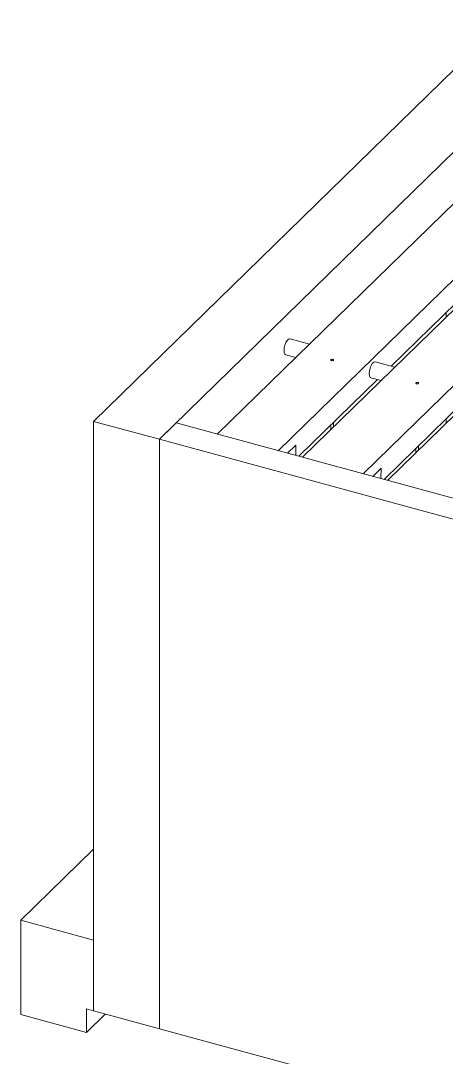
# Model space of a CAD drawing. Header units: millimetres. Extents: x 173 to 1125, y 0 to 736.
# Drawn here: x 806.5 to 852.9, y 512.3 to 625.3 of the extents above; entities that cross this region are included whole.
import ezdxf

# ---------------------------------------------------------------- set-up
doc = ezdxf.new("R2010")
doc.units = ezdxf.units.MM

msp = doc.modelspace()

# ---------------------------------------------------------------- linework, layer by layer
at = {"color": 7, "linetype": 'Continuous', "lineweight": 15}
for p, q in [((814.47, 581.62), (860.4, 626.45)), ((821.64, 579.67), (867.57, 624.51)), ((827.96, 580.23), (872.08, 623.28)), ((834.6, 578.42), (878.71, 621.48)), ((837.25, 577.7), (881.36, 620.76)), ((846.93, 587.63), (880.96, 620.84)), ((843.88, 575.9), (888, 618.95)), ((846.54, 575.18), (890.65, 618.23)), ((852.94, 593.49), (852.94, 593.01)), ((838.03, 590.05), (835.89, 590.63)), ((835.42, 588.89), (836.53, 588.59)), ((847.31, 587.52), (845.18, 588.1)), ((847.31, 587.52), (845.18, 588.1)), ((836.86, 577.81), (845.43, 586.17)), ((844.71, 586.37), (845.82, 586.06)), ((844.71, 586.37), (845.82, 586.06)), ((846.15, 575.28), (854.72, 583.65)), ((821.64, 579.67), (814.47, 581.62)), ((814.47, 581.62), (814.47, 517.33)), ((821.64, 579.67), (823.46, 581.45)), ((928.26, 552.97), (823.46, 581.45)), ((840.34, 581.2), (840.34, 580.71)), ((840.64, 581.01), (840.64, 581.49)), ((852.94, 581.91), (852.94, 581.43)), ((926.44, 551.19), (821.64, 579.67)), ((821.64, 579.67), (821.64, 515.39)), ((835.63, 578.14), (836.54, 579.03)), ((836.54, 579.03), (836.53, 577.9)), ((849.92, 578.48), (849.92, 578.97)), ((849.92, 578.48), (849.92, 578.97)), ((849.62, 578.67), (849.62, 578.19)), ((849.62, 578.67), (849.62, 578.19)), ((844.91, 575.62), (845.83, 576.51)), ((845.83, 576.51), (845.81, 575.37)), ((806.51, 527.21), (814.47, 534.98)), ((806.51, 527.21), (814.47, 525.05)), ((806.51, 516.93), (806.51, 527.21)), ((814.47, 525.05), (814.47, 517.33)), ((813.68, 514.98), (806.51, 516.93)), ((813.68, 517.55), (813.68, 514.98)), ((813.68, 517.55), (814.47, 517.33)), ((813.68, 514.98), (815.74, 516.99)), ((821.64, 515.39), (814.47, 517.33)), ((926.44, 486.9), (821.64, 515.39))]:
    msp.add_line(p, q, dxfattribs=at)
at = {"color": 7, "linetype": 'Continuous', "lineweight": 15, "flags": 128}
for points in [[(835.89, 590.63), (835.87, 590.63), (835.73, 590.59), (835.58, 590.45), (835.45, 590.22), (835.33, 589.94), (835.26, 589.64), (835.24, 589.35), (835.26, 589.11), (835.33, 588.95), (835.42, 588.89)], [(840.42, 588.24), (840.37, 588.26), (840.34, 588.29), (840.34, 588.32), (840.35, 588.35), (840.39, 588.37), (840.44, 588.38), (840.5, 588.39), (840.56, 588.38), (840.6, 588.36), (840.63, 588.33), (840.64, 588.3), (840.62, 588.27), (840.58, 588.25), (840.53, 588.24), (840.47, 588.23), (840.42, 588.24)], [(840.56, 588.38), (840.5, 588.39), (840.44, 588.38), (840.39, 588.37), (840.35, 588.35), (840.34, 588.32), (840.34, 588.29), (840.37, 588.26), (840.42, 588.24), (840.47, 588.23), (840.53, 588.24), (840.58, 588.25), (840.62, 588.27), (840.64, 588.3), (840.63, 588.33), (840.6, 588.36), (840.56, 588.38)], [(845.18, 588.1), (845.15, 588.11), (845.02, 588.07), (844.87, 587.92), (844.73, 587.7), (844.62, 587.42), (844.55, 587.11), (844.52, 586.82), (844.55, 586.59), (844.62, 586.42), (844.71, 586.37)], [(845.18, 588.1), (845.15, 588.11), (845.02, 588.07), (844.87, 587.92), (844.73, 587.7), (844.62, 587.42), (844.55, 587.11), (844.52, 586.82), (844.55, 586.59), (844.62, 586.42), (844.71, 586.37)], [(849.7, 585.72), (849.66, 585.74), (849.63, 585.76), (849.62, 585.79), (849.64, 585.82), (849.68, 585.85), (849.73, 585.86), (849.79, 585.86), (849.84, 585.85), (849.89, 585.84), (849.92, 585.81), (849.92, 585.78), (849.91, 585.75), (849.87, 585.73), (849.82, 585.71), (849.76, 585.71), (849.7, 585.72)], [(849.7, 585.72), (849.66, 585.74), (849.63, 585.76), (849.62, 585.79), (849.64, 585.82), (849.68, 585.85), (849.73, 585.86), (849.79, 585.86), (849.84, 585.85), (849.89, 585.84), (849.92, 585.81), (849.92, 585.78), (849.91, 585.75), (849.87, 585.73), (849.82, 585.71), (849.76, 585.71), (849.7, 585.72)], [(849.84, 585.85), (849.79, 585.86), (849.73, 585.86), (849.68, 585.85), (849.64, 585.82), (849.62, 585.79), (849.63, 585.76), (849.66, 585.74), (849.7, 585.72), (849.76, 585.71), (849.82, 585.71), (849.87, 585.73), (849.91, 585.75), (849.92, 585.78), (849.92, 585.81), (849.89, 585.84), (849.84, 585.85)], [(849.84, 585.85), (849.79, 585.86), (849.73, 585.86), (849.68, 585.85), (849.64, 585.82), (849.62, 585.79), (849.63, 585.76), (849.66, 585.74), (849.7, 585.72), (849.76, 585.71), (849.82, 585.71), (849.87, 585.73), (849.91, 585.75), (849.92, 585.78), (849.92, 585.81), (849.89, 585.84), (849.84, 585.85)]]:
    msp.add_lwpolyline(points, dxfattribs=at)

doc.saveas('drawing.dxf')
